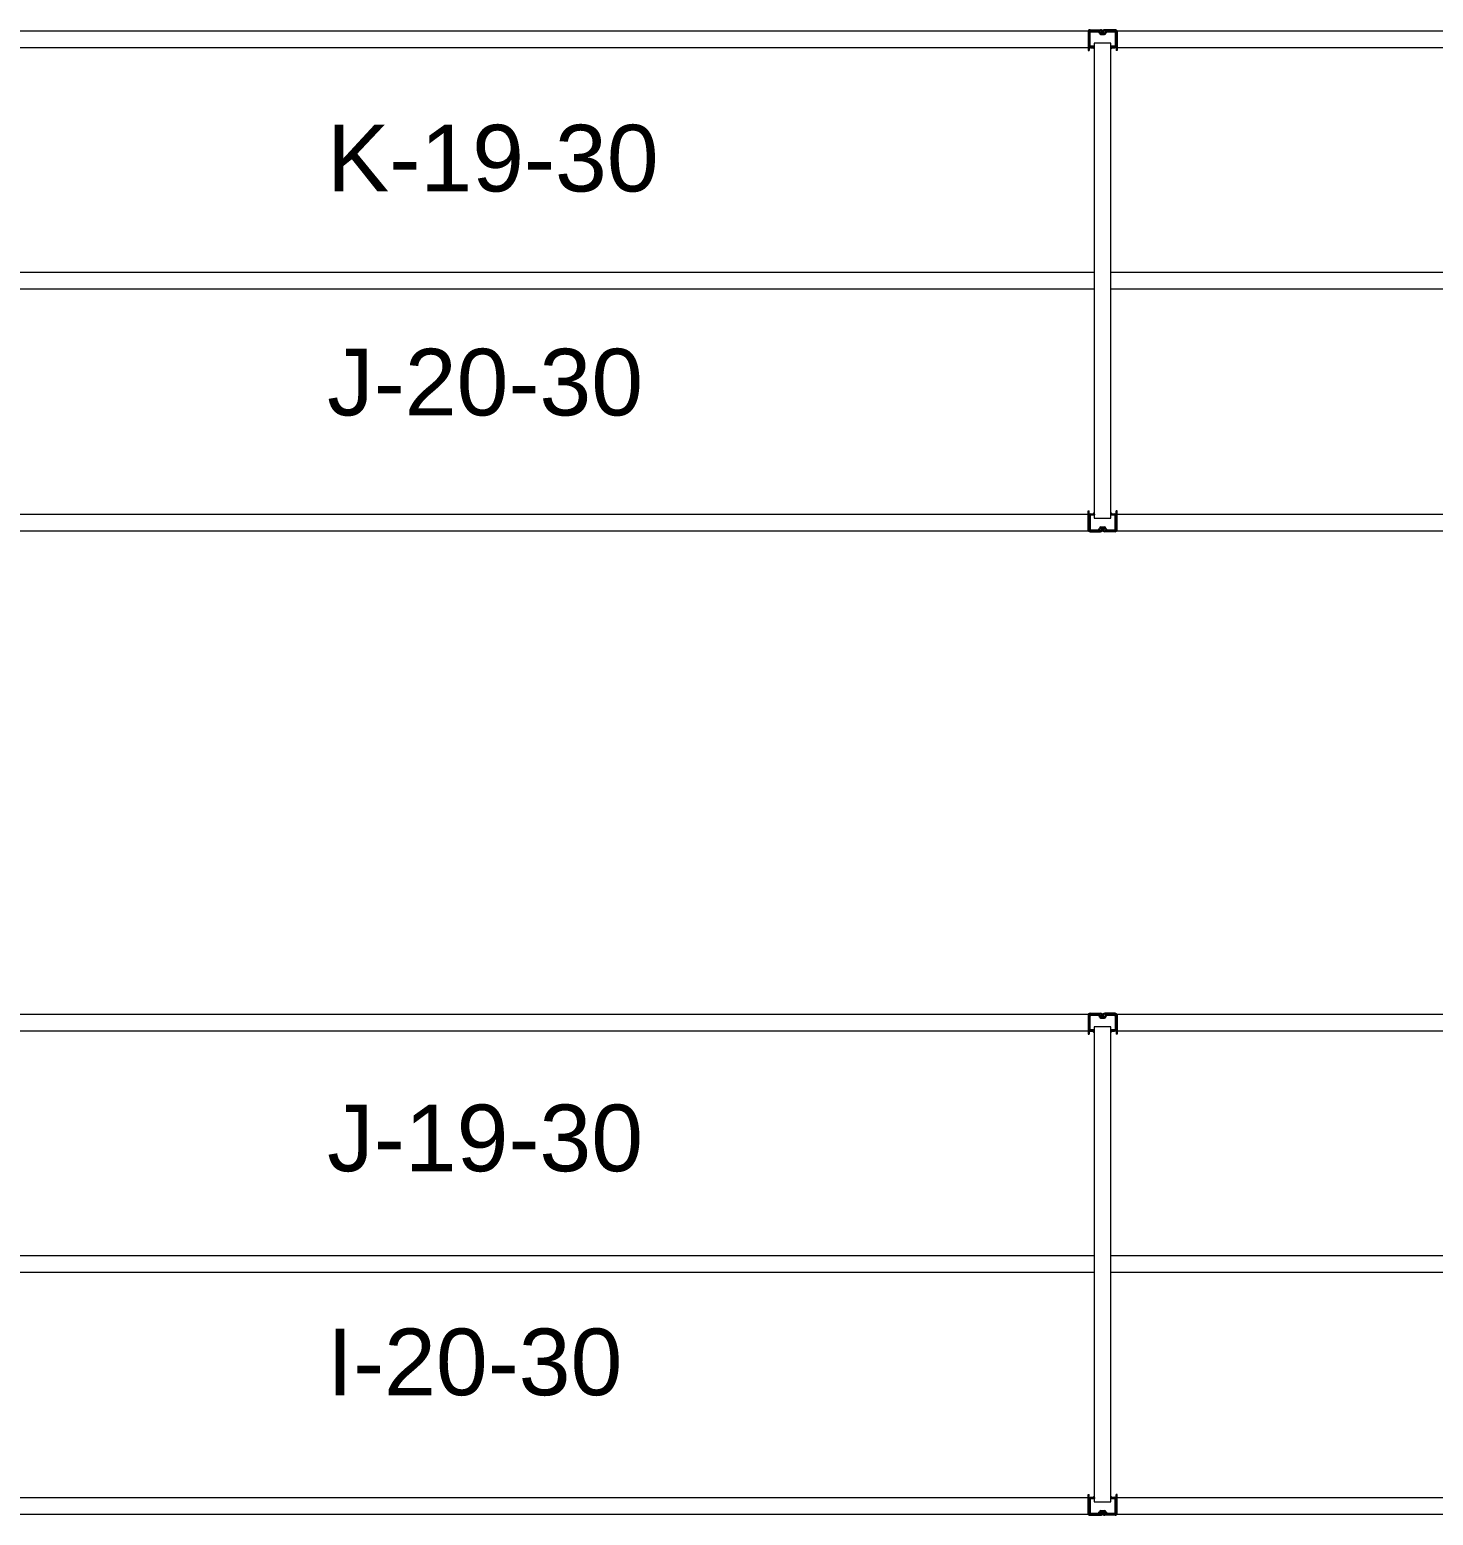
# Model space of a CAD drawing. Header units: inches. Extents: x 2743 to 10591, y -1604 to 5792.
# Drawn here: x 3290.7 to 3459, y 137.6 to 315.8 of the extents above; entities that cross this region are included whole.
import ezdxf

# ---------------------------------------------------------------- set-up
doc = ezdxf.new("R2010")
doc.units = ezdxf.units.IN
doc.header["$LTSCALE"] = 0.1875
doc.header["$MEASUREMENT"] = 0
for name, color, linetype, lineweight in [('22 Dimension', 7, 'Continuous', 5), ('32 Echelle', 160, 'Continuous', 15), ('33 Poutre', 30, 'Continuous', 15)]:
    doc.layers.add(name, color=color, linetype=linetype, lineweight=lineweight)
doc.styles.add('arial', font='')
doc.styles.get('arial').set_extended_font_data('Arial')

msp = doc.modelspace()

# ---------------------------------------------------------------- hatches: boundary and pattern name
at = {"layer": '32 Echelle'}
for points in [[(3418.33382, 313.49574), (3418.33382, 313.68324), (3418.14632, 313.68324)], [(3418.33382, 313.49574), (3418.33382, 313.68324), (3418.14632, 313.68324)], [(3420.33382, 313.49574), (3420.33382, 313.68324), (3420.52132, 313.68324)], [(3420.33382, 313.49574), (3420.33382, 313.68324), (3420.52132, 313.68324)], [(3418.33382, 257.87074), (3418.33382, 257.68324), (3418.14632, 257.68324)], [(3418.33382, 257.87074), (3418.33382, 257.68324), (3418.14632, 257.68324)], [(3420.33382, 257.87074), (3420.33382, 257.68324), (3420.52132, 257.68324)], [(3420.33382, 257.87074), (3420.33382, 257.68324), (3420.52132, 257.68324)], [(3418.33382, 195.49574), (3418.33382, 195.68324), (3418.14632, 195.68324)], [(3418.33382, 195.49574), (3418.33382, 195.68324), (3418.14632, 195.68324)], [(3420.33382, 195.49574), (3420.33382, 195.68324), (3420.52132, 195.68324)], [(3420.33382, 195.49574), (3420.33382, 195.68324), (3420.52132, 195.68324)], [(3418.33382, 139.87074), (3418.33382, 139.68324), (3418.14632, 139.68324)], [(3418.33382, 139.87074), (3418.33382, 139.68324), (3418.14632, 139.68324)], [(3420.33382, 139.87074), (3420.33382, 139.68324), (3420.52132, 139.68324)], [(3420.33382, 139.87074), (3420.33382, 139.68324), (3420.52132, 139.68324)]]:
    msp.add_hatch(color=256, dxfattribs=at).paths.add_polyline_path(points)

# ---------------------------------------------------------------- linework, layer by layer
at = {"layer": '22 Dimension'}
for p, q in [((3418.33382, 286.68324), (3272.70882, 286.68324)), ((3565.95882, 286.68324), (3420.33382, 286.68324)), ((3418.33382, 284.68324), (3272.70882, 284.68324)), ((3565.95882, 284.68324), (3420.33382, 284.68324)), ((3418.33382, 168.68324), (3272.70882, 168.68324)), ((3565.95882, 168.68324), (3420.33382, 168.68324)), ((3418.33382, 166.68324), (3272.70882, 166.68324)), ((3565.95882, 166.68324), (3420.33382, 166.68324))]:
    msp.add_line(p, q, dxfattribs=at)
at = {"layer": '32 Echelle', "linetype": 'Continuous', "lineweight": 25}
for p, q in [((3417.70886, 315.49949), (3417.70886, 313.86699)), ((3417.70886, 315.49949), (3417.70886, 313.86699)), ((3417.79886, 313.86699), (3417.79886, 315.49949)), ((3417.79886, 313.86699), (3417.79886, 315.49949)), ((3418.82145, 315.68324), (3417.89261, 315.68324)), ((3418.82145, 315.68324), (3417.89261, 315.68324)), ((3417.89261, 315.59324), (3418.82145, 315.59324)), ((3417.89261, 315.59324), (3418.82145, 315.59324)), ((3418.9111, 315.5269), (3418.95501, 315.38326)), ((3418.9111, 315.5269), (3418.95501, 315.38326)), ((3419.04108, 315.40958), (3418.99717, 315.55321)), ((3419.04108, 315.40958), (3418.99717, 315.55321)), ((3419.67047, 315.55321), (3419.62655, 315.40958)), ((3419.67047, 315.55321), (3419.62655, 315.40958)), ((3419.71262, 315.38326), (3419.75653, 315.5269)), ((3419.71262, 315.38326), (3419.75653, 315.5269)), ((3420.77502, 315.68324), (3419.84619, 315.68324)), ((3420.77502, 315.68324), (3419.84619, 315.68324)), ((3419.84619, 315.59324), (3420.77502, 315.59324)), ((3419.84619, 315.59324), (3420.77502, 315.59324)), ((3420.86877, 315.49949), (3420.86877, 313.86699)), ((3420.86877, 315.49949), (3420.86877, 313.86699)), ((3420.95877, 313.86699), (3420.95877, 315.49949)), ((3420.95877, 313.86699), (3420.95877, 315.49949)), ((3418.30886, 313.77324), (3417.89261, 313.77324)), ((3418.30886, 313.77324), (3417.89261, 313.77324)), ((3418.30886, 313.68324), (3418.30886, 313.77324)), ((3418.30886, 313.68324), (3418.30886, 313.77324)), ((3419.5369, 315.34324), (3419.13073, 315.34324)), ((3419.5369, 315.34324), (3419.13073, 315.34324)), ((3419.13073, 315.25324), (3419.5369, 315.25324)), ((3419.13073, 315.25324), (3419.5369, 315.25324)), ((3420.77502, 313.77324), (3420.35877, 313.77324)), ((3420.35877, 313.77324), (3420.35877, 313.68324)), ((3420.77502, 313.77324), (3420.35877, 313.77324)), ((3420.35877, 313.77324), (3420.35877, 313.68324)), ((3417.89261, 313.68324), (3418.30886, 313.68324)), ((3417.89261, 313.68324), (3418.30886, 313.68324)), ((3420.35877, 313.68324), (3420.77502, 313.68324)), ((3420.35877, 313.68324), (3420.77502, 313.68324)), ((3417.70886, 255.86699), (3417.70886, 257.49949)), ((3417.70886, 255.86699), (3417.70886, 257.49949)), ((3417.79886, 257.49949), (3417.79886, 255.86699)), ((3417.79886, 257.49949), (3417.79886, 255.86699)), ((3417.89261, 257.68324), (3418.30886, 257.68324)), ((3417.89261, 257.68324), (3418.30886, 257.68324)), ((3418.30886, 257.59324), (3417.89261, 257.59324)), ((3418.30886, 257.59324), (3417.89261, 257.59324)), ((3418.30886, 257.68324), (3418.30886, 257.59324)), ((3418.30886, 257.68324), (3418.30886, 257.59324)), ((3420.35877, 257.68324), (3420.77502, 257.68324)), ((3420.35877, 257.59324), (3420.35877, 257.68324)), ((3420.35877, 257.68324), (3420.77502, 257.68324)), ((3420.35877, 257.59324), (3420.35877, 257.68324)), ((3420.77502, 257.59324), (3420.35877, 257.59324)), ((3420.77502, 257.59324), (3420.35877, 257.59324)), ((3420.86877, 255.86699), (3420.86877, 257.49949)), ((3420.86877, 255.86699), (3420.86877, 257.49949)), ((3420.95877, 257.49949), (3420.95877, 255.86699)), ((3420.95877, 257.49949), (3420.95877, 255.86699)), ((3417.89261, 255.77324), (3418.82145, 255.77324)), ((3417.89261, 255.77324), (3418.82145, 255.77324)), ((3418.82145, 255.68324), (3417.89261, 255.68324)), ((3418.82145, 255.68324), (3417.89261, 255.68324)), ((3418.9111, 255.83958), (3418.95501, 255.98321)), ((3418.9111, 255.83958), (3418.95501, 255.98321)), ((3419.04108, 255.9569), (3418.99717, 255.81326)), ((3419.04108, 255.9569), (3418.99717, 255.81326)), ((3419.13073, 256.11324), (3419.5369, 256.11324)), ((3419.13073, 256.11324), (3419.5369, 256.11324)), ((3419.5369, 256.02324), (3419.13073, 256.02324)), ((3419.5369, 256.02324), (3419.13073, 256.02324)), ((3419.67047, 255.81326), (3419.62655, 255.9569)), ((3419.67047, 255.81326), (3419.62655, 255.9569)), ((3419.71262, 255.98321), (3419.75653, 255.83958)), ((3419.71262, 255.98321), (3419.75653, 255.83958)), ((3419.84619, 255.77324), (3420.77502, 255.77324)), ((3419.84619, 255.77324), (3420.77502, 255.77324)), ((3420.77502, 255.68324), (3419.84619, 255.68324)), ((3420.77502, 255.68324), (3419.84619, 255.68324)), ((3417.70886, 197.49949), (3417.70886, 195.86699)), ((3417.70886, 197.49949), (3417.70886, 195.86699)), ((3417.79886, 195.86699), (3417.79886, 197.49949)), ((3417.79886, 195.86699), (3417.79886, 197.49949)), ((3418.82145, 197.68324), (3417.89261, 197.68324)), ((3418.82145, 197.68324), (3417.89261, 197.68324)), ((3417.89261, 197.59324), (3418.82145, 197.59324)), ((3417.89261, 197.59324), (3418.82145, 197.59324)), ((3418.9111, 197.5269), (3418.95501, 197.38326)), ((3418.9111, 197.5269), (3418.95501, 197.38326)), ((3419.04108, 197.40958), (3418.99717, 197.55321)), ((3419.04108, 197.40958), (3418.99717, 197.55321)), ((3419.5369, 197.34324), (3419.13073, 197.34324)), ((3419.5369, 197.34324), (3419.13073, 197.34324)), ((3419.13073, 197.25324), (3419.5369, 197.25324)), ((3419.13073, 197.25324), (3419.5369, 197.25324)), ((3419.67047, 197.55321), (3419.62655, 197.40958)), ((3419.67047, 197.55321), (3419.62655, 197.40958)), ((3419.71262, 197.38326), (3419.75653, 197.5269)), ((3419.71262, 197.38326), (3419.75653, 197.5269)), ((3420.77502, 197.68324), (3419.84619, 197.68324)), ((3420.77502, 197.68324), (3419.84619, 197.68324)), ((3419.84619, 197.59324), (3420.77502, 197.59324)), ((3419.84619, 197.59324), (3420.77502, 197.59324)), ((3420.86877, 197.49949), (3420.86877, 195.86699)), ((3420.86877, 197.49949), (3420.86877, 195.86699)), ((3420.95877, 195.86699), (3420.95877, 197.49949)), ((3420.95877, 195.86699), (3420.95877, 197.49949)), ((3418.30886, 195.77324), (3417.89261, 195.77324)), ((3418.30886, 195.77324), (3417.89261, 195.77324)), ((3417.89261, 195.68324), (3418.30886, 195.68324)), ((3417.89261, 195.68324), (3418.30886, 195.68324)), ((3418.30886, 195.68324), (3418.30886, 195.77324)), ((3418.30886, 195.68324), (3418.30886, 195.77324)), ((3420.77502, 195.77324), (3420.35877, 195.77324)), ((3420.35877, 195.77324), (3420.35877, 195.68324)), ((3420.77502, 195.77324), (3420.35877, 195.77324)), ((3420.35877, 195.77324), (3420.35877, 195.68324)), ((3420.35877, 195.68324), (3420.77502, 195.68324)), ((3420.35877, 195.68324), (3420.77502, 195.68324)), ((3417.70886, 137.86699), (3417.70886, 139.49949)), ((3417.70886, 137.86699), (3417.70886, 139.49949)), ((3417.79886, 139.49949), (3417.79886, 137.86699)), ((3417.79886, 139.49949), (3417.79886, 137.86699)), ((3417.89261, 139.68324), (3418.30886, 139.68324)), ((3417.89261, 139.68324), (3418.30886, 139.68324)), ((3418.30886, 139.59324), (3417.89261, 139.59324)), ((3418.30886, 139.59324), (3417.89261, 139.59324)), ((3418.30886, 139.68324), (3418.30886, 139.59324)), ((3418.30886, 139.68324), (3418.30886, 139.59324)), ((3420.35877, 139.68324), (3420.77502, 139.68324)), ((3420.35877, 139.59324), (3420.35877, 139.68324)), ((3420.35877, 139.68324), (3420.77502, 139.68324)), ((3420.35877, 139.59324), (3420.35877, 139.68324)), ((3420.77502, 139.59324), (3420.35877, 139.59324)), ((3420.77502, 139.59324), (3420.35877, 139.59324)), ((3420.86877, 137.86699), (3420.86877, 139.49949)), ((3420.86877, 137.86699), (3420.86877, 139.49949)), ((3420.95877, 139.49949), (3420.95877, 137.86699)), ((3420.95877, 139.49949), (3420.95877, 137.86699)), ((3417.89261, 137.77324), (3418.82145, 137.77324)), ((3417.89261, 137.77324), (3418.82145, 137.77324)), ((3418.82145, 137.68324), (3417.89261, 137.68324)), ((3418.82145, 137.68324), (3417.89261, 137.68324)), ((3418.9111, 137.83958), (3418.95501, 137.98321)), ((3418.9111, 137.83958), (3418.95501, 137.98321)), ((3419.04108, 137.9569), (3418.99717, 137.81326)), ((3419.04108, 137.9569), (3418.99717, 137.81326)), ((3419.13073, 138.11324), (3419.5369, 138.11324)), ((3419.13073, 138.11324), (3419.5369, 138.11324)), ((3419.5369, 138.02324), (3419.13073, 138.02324)), ((3419.5369, 138.02324), (3419.13073, 138.02324)), ((3419.67047, 137.81326), (3419.62655, 137.9569)), ((3419.67047, 137.81326), (3419.62655, 137.9569)), ((3419.71262, 137.98321), (3419.75653, 137.83958)), ((3419.71262, 137.98321), (3419.75653, 137.83958)), ((3419.84619, 137.77324), (3420.77502, 137.77324)), ((3419.84619, 137.77324), (3420.77502, 137.77324)), ((3420.77502, 137.68324), (3419.84619, 137.68324)), ((3420.77502, 137.68324), (3419.84619, 137.68324))]:
    msp.add_line(p, q, dxfattribs=at)
at = {"layer": '32 Echelle'}
for p, q in [((3420.33382, 314.18324), (3418.33382, 314.18324)), ((3418.33382, 314.18324), (3418.33382, 257.18324)), ((3420.33382, 314.18324), (3418.33382, 314.18324)), ((3418.33382, 314.18324), (3418.33382, 257.18324)), ((3420.33382, 257.18324), (3420.33382, 314.18324)), ((3420.33382, 257.18324), (3420.33382, 314.18324)), ((3418.33382, 313.68324), (3418.14632, 313.68324)), ((3418.33382, 313.49574), (3418.14632, 313.68324)), ((3418.33382, 313.68324), (3418.14632, 313.68324)), ((3418.33382, 313.49574), (3418.14632, 313.68324)), ((3418.33382, 313.49574), (3418.33382, 313.68324)), ((3418.33382, 313.49574), (3418.33382, 313.68324)), ((3420.33382, 313.68324), (3420.52132, 313.68324)), ((3420.33382, 313.49574), (3420.33382, 313.68324)), ((3420.33382, 313.49574), (3420.52132, 313.68324)), ((3420.33382, 313.68324), (3420.52132, 313.68324)), ((3420.33382, 313.49574), (3420.33382, 313.68324)), ((3420.33382, 313.49574), (3420.52132, 313.68324)), ((3418.33382, 257.87074), (3418.14632, 257.68324)), ((3418.33382, 257.87074), (3418.14632, 257.68324)), ((3418.33382, 257.68324), (3418.14632, 257.68324)), ((3418.33382, 257.68324), (3418.14632, 257.68324)), ((3418.33382, 257.87074), (3418.33382, 257.68324)), ((3418.33382, 257.87074), (3418.33382, 257.68324)), ((3418.33382, 257.18324), (3420.33382, 257.18324)), ((3418.33382, 257.18324), (3420.33382, 257.18324)), ((3420.33382, 257.87074), (3420.33382, 257.68324)), ((3420.33382, 257.87074), (3420.52132, 257.68324)), ((3420.33382, 257.87074), (3420.33382, 257.68324)), ((3420.33382, 257.87074), (3420.52132, 257.68324)), ((3420.33382, 257.68324), (3420.52132, 257.68324)), ((3420.33382, 257.68324), (3420.52132, 257.68324)), ((3420.33382, 196.18324), (3418.33382, 196.18324)), ((3418.33382, 196.18324), (3418.33382, 139.18324)), ((3420.33382, 196.18324), (3418.33382, 196.18324)), ((3418.33382, 196.18324), (3418.33382, 139.18324)), ((3420.33382, 139.18324), (3420.33382, 196.18324)), ((3420.33382, 139.18324), (3420.33382, 196.18324)), ((3418.33382, 195.68324), (3418.14632, 195.68324)), ((3418.33382, 195.49574), (3418.14632, 195.68324)), ((3418.33382, 195.68324), (3418.14632, 195.68324)), ((3418.33382, 195.49574), (3418.14632, 195.68324)), ((3418.33382, 195.49574), (3418.33382, 195.68324)), ((3418.33382, 195.49574), (3418.33382, 195.68324)), ((3420.33382, 195.68324), (3420.52132, 195.68324)), ((3420.33382, 195.49574), (3420.33382, 195.68324)), ((3420.33382, 195.49574), (3420.52132, 195.68324)), ((3420.33382, 195.68324), (3420.52132, 195.68324)), ((3420.33382, 195.49574), (3420.33382, 195.68324)), ((3420.33382, 195.49574), (3420.52132, 195.68324)), ((3418.33382, 139.87074), (3418.14632, 139.68324)), ((3418.33382, 139.87074), (3418.14632, 139.68324)), ((3418.33382, 139.68324), (3418.14632, 139.68324)), ((3418.33382, 139.68324), (3418.14632, 139.68324)), ((3418.33382, 139.87074), (3418.33382, 139.68324)), ((3418.33382, 139.87074), (3418.33382, 139.68324)), ((3418.33382, 139.18324), (3420.33382, 139.18324)), ((3418.33382, 139.18324), (3420.33382, 139.18324)), ((3420.33382, 139.87074), (3420.33382, 139.68324)), ((3420.33382, 139.87074), (3420.52132, 139.68324)), ((3420.33382, 139.87074), (3420.33382, 139.68324)), ((3420.33382, 139.87074), (3420.52132, 139.68324)), ((3420.33382, 139.68324), (3420.52132, 139.68324)), ((3420.33382, 139.68324), (3420.52132, 139.68324))]:
    msp.add_line(p, q, dxfattribs=at)
at = {"layer": '32 Echelle', "linetype": 'Continuous', "lineweight": 25}
for centre, radius, start, end in [((3417.89261, 315.49949), 0.18375, 90, 180), ((3417.89261, 315.49949), 0.18375, 90, 180), ((3417.89261, 315.49949), 0.09375, 90, 180), ((3417.89261, 315.49949), 0.09375, 90, 180), ((3418.82145, 315.49949), 0.18375, 17, 90), ((3418.82145, 315.49949), 0.18375, 17, 90), ((3418.82145, 315.49949), 0.09375, 17, 90), ((3418.82145, 315.49949), 0.09375, 17, 90), ((3419.84619, 315.49949), 0.18375, 90, 163), ((3419.84619, 315.49949), 0.18375, 90, 163), ((3419.84619, 315.49949), 0.09375, 90, 163), ((3419.84619, 315.49949), 0.09375, 90, 163), ((3420.77502, 315.49949), 0.18375, 0, 90), ((3420.77502, 315.49949), 0.18375, 0, 90), ((3420.77502, 315.49949), 0.09375, 0, 90), ((3420.77502, 315.49949), 0.09375, 0, 90), ((3417.89261, 313.86699), 0.18375, 180, 270), ((3417.89261, 313.86699), 0.18375, 180, 270), ((3417.89261, 313.86699), 0.09375, 180, 270), ((3417.89261, 313.86699), 0.09375, 180, 270), ((3419.13073, 315.43699), 0.18375, 197, 270), ((3419.13073, 315.43699), 0.18375, 197, 270), ((3419.13073, 315.43699), 0.09375, 197, 270), ((3419.13073, 315.43699), 0.09375, 197, 270), ((3419.5369, 315.43699), 0.09375, 270, 343), ((3419.5369, 315.43699), 0.09375, 270, 343), ((3419.5369, 315.43699), 0.18375, 270, 343), ((3419.5369, 315.43699), 0.18375, 270, 343), ((3420.77502, 313.86699), 0.09375, 270, 0), ((3420.77502, 313.86699), 0.18375, 270, 0), ((3420.77502, 313.86699), 0.09375, 270, 0), ((3420.77502, 313.86699), 0.18375, 270, 0), ((3417.89261, 257.49949), 0.18375, 90, 180), ((3417.89261, 257.49949), 0.18375, 90, 180), ((3417.89261, 257.49949), 0.09375, 90, 180), ((3417.89261, 257.49949), 0.09375, 90, 180), ((3420.77502, 257.49949), 0.18375, 0, 90), ((3420.77502, 257.49949), 0.18375, 0, 90), ((3420.77502, 257.49949), 0.09375, 0, 90), ((3420.77502, 257.49949), 0.09375, 0, 90), ((3417.89261, 255.86699), 0.18375, 180, 270), ((3417.89261, 255.86699), 0.18375, 180, 270), ((3417.89261, 255.86699), 0.09375, 180, 270), ((3417.89261, 255.86699), 0.09375, 180, 270), ((3418.82145, 255.86699), 0.09375, 270, 343), ((3418.82145, 255.86699), 0.09375, 270, 343), ((3418.82145, 255.86699), 0.18375, 270, 343), ((3418.82145, 255.86699), 0.18375, 270, 343), ((3419.13073, 255.92949), 0.18375, 90, 163), ((3419.13073, 255.92949), 0.18375, 90, 163), ((3419.13073, 255.92949), 0.09375, 90, 163), ((3419.13073, 255.92949), 0.09375, 90, 163), ((3419.5369, 255.92949), 0.18375, 17, 90), ((3419.5369, 255.92949), 0.18375, 17, 90), ((3419.5369, 255.92949), 0.09375, 17, 90), ((3419.5369, 255.92949), 0.09375, 17, 90), ((3419.84619, 255.86699), 0.18375, 197, 270), ((3419.84619, 255.86699), 0.18375, 197, 270), ((3419.84619, 255.86699), 0.09375, 197, 270), ((3419.84619, 255.86699), 0.09375, 197, 270), ((3420.77502, 255.86699), 0.09375, 270, 0), ((3420.77502, 255.86699), 0.18375, 270, 0), ((3420.77502, 255.86699), 0.09375, 270, 0), ((3420.77502, 255.86699), 0.18375, 270, 0), ((3417.89261, 197.49949), 0.18375, 90, 180), ((3417.89261, 197.49949), 0.18375, 90, 180), ((3417.89261, 197.49949), 0.09375, 90, 180), ((3417.89261, 197.49949), 0.09375, 90, 180), ((3418.82145, 197.49949), 0.18375, 17, 90), ((3418.82145, 197.49949), 0.18375, 17, 90), ((3418.82145, 197.49949), 0.09375, 17, 90), ((3418.82145, 197.49949), 0.09375, 17, 90), ((3419.13073, 197.43699), 0.18375, 197, 270), ((3419.13073, 197.43699), 0.18375, 197, 270), ((3419.13073, 197.43699), 0.09375, 197, 270), ((3419.13073, 197.43699), 0.09375, 197, 270), ((3419.5369, 197.43699), 0.09375, 270, 343), ((3419.5369, 197.43699), 0.09375, 270, 343), ((3419.5369, 197.43699), 0.18375, 270, 343), ((3419.5369, 197.43699), 0.18375, 270, 343), ((3419.84619, 197.49949), 0.18375, 90, 163), ((3419.84619, 197.49949), 0.18375, 90, 163), ((3419.84619, 197.49949), 0.09375, 90, 163), ((3419.84619, 197.49949), 0.09375, 90, 163), ((3420.77502, 197.49949), 0.18375, 0, 90), ((3420.77502, 197.49949), 0.18375, 0, 90), ((3420.77502, 197.49949), 0.09375, 0, 90), ((3420.77502, 197.49949), 0.09375, 0, 90), ((3417.89261, 195.86699), 0.18375, 180, 270), ((3417.89261, 195.86699), 0.18375, 180, 270), ((3417.89261, 195.86699), 0.09375, 180, 270), ((3417.89261, 195.86699), 0.09375, 180, 270), ((3420.77502, 195.86699), 0.09375, 270, 0), ((3420.77502, 195.86699), 0.18375, 270, 0), ((3420.77502, 195.86699), 0.09375, 270, 0), ((3420.77502, 195.86699), 0.18375, 270, 0), ((3417.89261, 139.49949), 0.18375, 90, 180), ((3417.89261, 139.49949), 0.18375, 90, 180), ((3417.89261, 139.49949), 0.09375, 90, 180), ((3417.89261, 139.49949), 0.09375, 90, 180), ((3420.77502, 139.49949), 0.18375, 0, 90), ((3420.77502, 139.49949), 0.18375, 0, 90), ((3420.77502, 139.49949), 0.09375, 0, 90), ((3420.77502, 139.49949), 0.09375, 0, 90), ((3417.89261, 137.86699), 0.18375, 180, 270), ((3417.89261, 137.86699), 0.18375, 180, 270), ((3417.89261, 137.86699), 0.09375, 180, 270), ((3417.89261, 137.86699), 0.09375, 180, 270), ((3418.82145, 137.86699), 0.09375, 270, 343), ((3418.82145, 137.86699), 0.09375, 270, 343), ((3418.82145, 137.86699), 0.18375, 270, 343), ((3418.82145, 137.86699), 0.18375, 270, 343), ((3419.13073, 137.92949), 0.18375, 90, 163), ((3419.13073, 137.92949), 0.18375, 90, 163), ((3419.13073, 137.92949), 0.09375, 90, 163), ((3419.13073, 137.92949), 0.09375, 90, 163), ((3419.5369, 137.92949), 0.18375, 17, 90), ((3419.5369, 137.92949), 0.18375, 17, 90), ((3419.5369, 137.92949), 0.09375, 17, 90), ((3419.5369, 137.92949), 0.09375, 17, 90), ((3419.84619, 137.86699), 0.18375, 197, 270), ((3419.84619, 137.86699), 0.18375, 197, 270), ((3419.84619, 137.86699), 0.09375, 197, 270), ((3419.84619, 137.86699), 0.09375, 197, 270), ((3420.77502, 137.86699), 0.09375, 270, 0), ((3420.77502, 137.86699), 0.18375, 270, 0), ((3420.77502, 137.86699), 0.09375, 270, 0), ((3420.77502, 137.86699), 0.18375, 270, 0)]:
    msp.add_arc(centre, radius, start, end, dxfattribs=at)
at = {"layer": '33 Poutre'}
for p, q in [((3273.45882, 315.68324), (3417.58382, 315.68324)), ((3417.58382, 315.68324), (3417.58382, 313.68324)), ((3417.58382, 315.55824), (3417.58382, 313.30224)), ((3417.70282, 315.55824), (3417.70282, 313.30224)), ((3417.82782, 315.80224), (3419.08982, 315.80224)), ((3419.08982, 315.68324), (3417.82782, 315.68324)), ((3419.21482, 315.34324), (3419.21482, 315.55824)), ((3419.33382, 315.34324), (3419.33382, 315.55824)), ((3419.33382, 315.34324), (3419.33382, 315.55824)), ((3419.45282, 315.34324), (3419.45282, 315.55824)), ((3420.83982, 315.80224), (3419.57782, 315.80224)), ((3419.57782, 315.68324), (3420.83982, 315.68324)), ((3420.96482, 315.55824), (3420.96482, 313.30224)), ((3421.08382, 315.68324), (3565.20882, 315.68324)), ((3421.08382, 315.68324), (3421.08382, 313.68324)), ((3421.08382, 315.55824), (3421.08382, 313.30224)), ((3419.21482, 315.34324), (3419.33382, 315.34324)), ((3419.45282, 315.34324), (3419.33382, 315.34324)), ((3273.45882, 313.68324), (3417.58382, 313.68324)), ((3417.58382, 313.30224), (3417.70282, 313.30224)), ((3421.08382, 313.30224), (3420.96482, 313.30224)), ((3421.08382, 313.68324), (3565.20882, 313.68324)), ((3273.45882, 257.68324), (3417.58382, 257.68324)), ((3417.58382, 255.80824), (3417.58382, 258.06424)), ((3417.58382, 258.06424), (3417.70282, 258.06424)), ((3417.58382, 255.68324), (3417.58382, 257.68324)), ((3417.70282, 255.80824), (3417.70282, 258.06424)), ((3421.08382, 258.06424), (3420.96482, 258.06424)), ((3420.96482, 255.80824), (3420.96482, 258.06424)), ((3421.08382, 255.80824), (3421.08382, 258.06424)), ((3421.08382, 257.68324), (3565.20882, 257.68324)), ((3421.08382, 255.68324), (3421.08382, 257.68324)), ((3273.45882, 255.68324), (3417.58382, 255.68324)), ((3419.08982, 255.68324), (3417.82782, 255.68324)), ((3417.82782, 255.56424), (3419.08982, 255.56424)), ((3419.21482, 256.02324), (3419.21482, 255.80824)), ((3419.21482, 256.02324), (3419.33382, 256.02324)), ((3419.33382, 256.02324), (3419.33382, 255.80824)), ((3419.33382, 256.02324), (3419.33382, 255.80824)), ((3419.45282, 256.02324), (3419.33382, 256.02324)), ((3419.45282, 256.02324), (3419.45282, 255.80824)), ((3419.57782, 255.68324), (3420.83982, 255.68324)), ((3420.83982, 255.56424), (3419.57782, 255.56424)), ((3421.08382, 255.68324), (3565.20882, 255.68324)), ((3273.45882, 197.68324), (3417.58382, 197.68324)), ((3417.58382, 197.68324), (3417.58382, 195.68324)), ((3417.58382, 197.55824), (3417.58382, 195.30224)), ((3417.70282, 197.55824), (3417.70282, 195.30224)), ((3417.82782, 197.80224), (3419.08982, 197.80224)), ((3419.08982, 197.68324), (3417.82782, 197.68324)), ((3419.21482, 197.34324), (3419.21482, 197.55824)), ((3419.21482, 197.34324), (3419.33382, 197.34324)), ((3419.33382, 197.34324), (3419.33382, 197.55824)), ((3419.33382, 197.34324), (3419.33382, 197.55824)), ((3419.45282, 197.34324), (3419.33382, 197.34324)), ((3419.45282, 197.34324), (3419.45282, 197.55824)), ((3420.83982, 197.80224), (3419.57782, 197.80224)), ((3419.57782, 197.68324), (3420.83982, 197.68324)), ((3420.96482, 197.55824), (3420.96482, 195.30224)), ((3421.08382, 197.68324), (3565.20882, 197.68324)), ((3421.08382, 197.68324), (3421.08382, 195.68324)), ((3421.08382, 197.55824), (3421.08382, 195.30224)), ((3273.45882, 195.68324), (3417.58382, 195.68324)), ((3417.58382, 195.30224), (3417.70282, 195.30224)), ((3421.08382, 195.30224), (3420.96482, 195.30224)), ((3421.08382, 195.68324), (3565.20882, 195.68324)), ((3273.45882, 139.68324), (3417.58382, 139.68324)), ((3417.58382, 137.80824), (3417.58382, 140.06424)), ((3417.58382, 140.06424), (3417.70282, 140.06424)), ((3417.58382, 137.68324), (3417.58382, 139.68324)), ((3417.70282, 137.80824), (3417.70282, 140.06424)), ((3421.08382, 140.06424), (3420.96482, 140.06424)), ((3420.96482, 137.80824), (3420.96482, 140.06424)), ((3421.08382, 137.80824), (3421.08382, 140.06424)), ((3421.08382, 139.68324), (3565.20882, 139.68324)), ((3421.08382, 137.68324), (3421.08382, 139.68324)), ((3273.45882, 137.68324), (3417.58382, 137.68324)), ((3419.08982, 137.68324), (3417.82782, 137.68324)), ((3417.82782, 137.56424), (3419.08982, 137.56424)), ((3419.21482, 138.02324), (3419.21482, 137.80824)), ((3419.21482, 138.02324), (3419.33382, 138.02324)), ((3419.33382, 138.02324), (3419.33382, 137.80824)), ((3419.33382, 138.02324), (3419.33382, 137.80824)), ((3419.45282, 138.02324), (3419.33382, 138.02324)), ((3419.45282, 138.02324), (3419.45282, 137.80824)), ((3419.57782, 137.68324), (3420.83982, 137.68324)), ((3420.83982, 137.56424), (3419.57782, 137.56424)), ((3421.08382, 137.68324), (3565.20882, 137.68324))]:
    msp.add_line(p, q, dxfattribs=at)
for centre, radius, start, end in [((3417.82782, 315.55824), 0.244, 90, 180), ((3417.82782, 315.55824), 0.125, 90, 180), ((3419.08982, 315.55824), 0.244, 0, 90), ((3419.08982, 315.55824), 0.125, 0, 90), ((3419.57782, 315.55824), 0.244, 90, 180), ((3419.57782, 315.55824), 0.125, 90, 180), ((3420.83982, 315.55824), 0.244, 0, 90), ((3420.83982, 315.55824), 0.125, 0, 90), ((3417.82782, 255.80824), 0.244, 180, 270), ((3417.82782, 255.80824), 0.125, 180, 270), ((3419.08982, 255.80824), 0.125, 270, 0), ((3419.08982, 255.80824), 0.244, 270, 0), ((3419.57782, 255.80824), 0.244, 180, 270), ((3419.57782, 255.80824), 0.125, 180, 270), ((3420.83982, 255.80824), 0.244, 270, 0), ((3420.83982, 255.80824), 0.125, 270, 0), ((3417.82782, 197.55824), 0.244, 90, 180), ((3417.82782, 197.55824), 0.125, 90, 180), ((3419.08982, 197.55824), 0.244, 0, 90), ((3419.08982, 197.55824), 0.125, 0, 90), ((3419.57782, 197.55824), 0.244, 90, 180), ((3419.57782, 197.55824), 0.125, 90, 180), ((3420.83982, 197.55824), 0.244, 0, 90), ((3420.83982, 197.55824), 0.125, 0, 90), ((3417.82782, 137.80824), 0.244, 180, 270), ((3417.82782, 137.80824), 0.125, 180, 270), ((3419.08982, 137.80824), 0.125, 270, 0), ((3419.08982, 137.80824), 0.244, 270, 0), ((3419.57782, 137.80824), 0.244, 180, 270), ((3419.57782, 137.80824), 0.125, 180, 270), ((3420.83982, 137.80824), 0.244, 270, 0), ((3420.83982, 137.80824), 0.125, 270, 0)]:
    msp.add_arc(centre, radius, start, end, dxfattribs=at)

# ---------------------------------------------------------------- texts
at = {"layer": '22 Dimension', "char_height": 8, "attachment_point": 1, "style": 'arial'}
for s, insert in [('{\\fArial Unicode MS|b0|i0|c0|p2;\\C8;K-19-30}', (3326.3319, 304.39513)), ('{\\fArial Unicode MS|b0|i0|c0|p2;\\C8;J-20-30}', (3326.3319, 277.52259)), ('{\\fArial Unicode MS|b0|i0|c0|p2;\\C8;J-19-30}', (3326.3319, 186.83957)), ('{\\fArial Unicode MS|b0|i0|c0|p2;\\C8;I-20-30}', (3326.3319, 159.96703))]:
    msp.add_mtext_dynamic_manual_height_columns(s, width=68.8901007, gutter_width=5, heights=[0], dxfattribs=dict(at, insert=insert))

doc.saveas('drawing.dxf')
